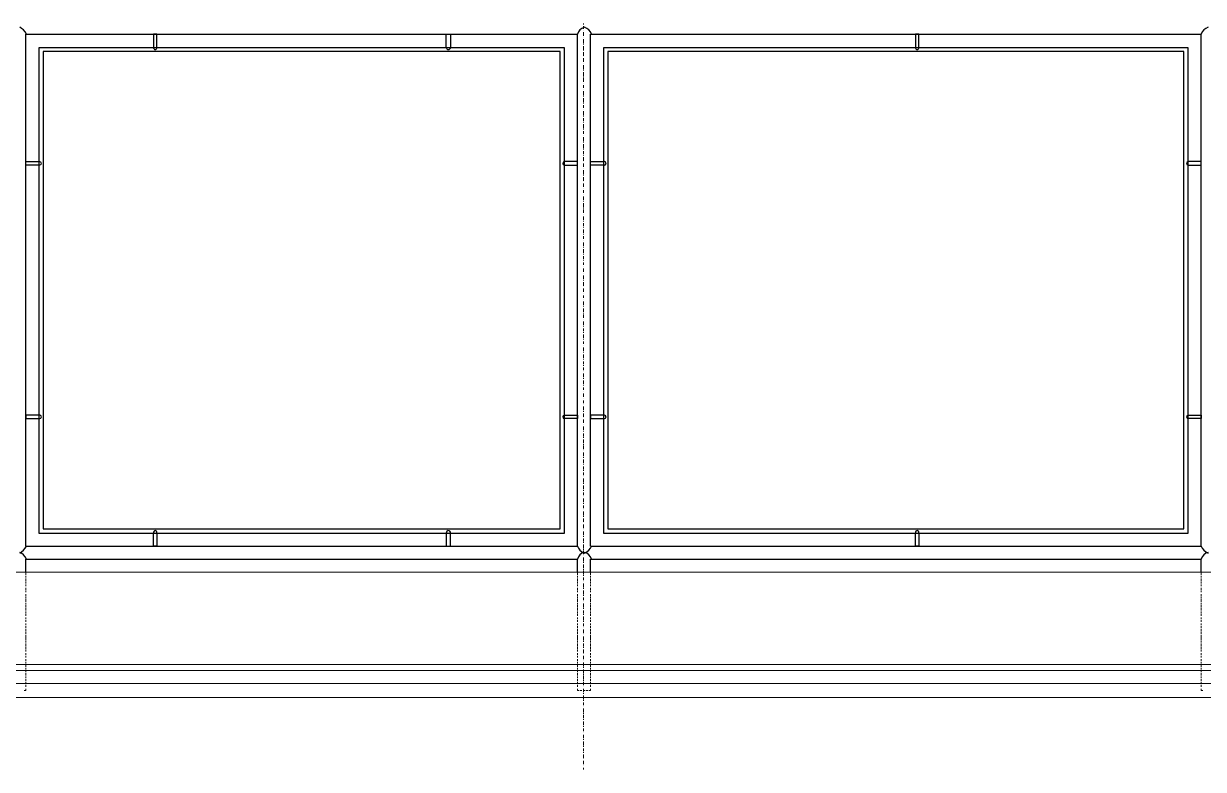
# Model space of a CAD drawing. Header units: millimetres. Extents: x 2928 to 3112, y 1220 to 1280.
# Drawn here: x 3091.517 to 3096.01, y 1234.054 to 1236.896 of the extents above; entities that cross this region are included whole.
import ezdxf

# ---------------------------------------------------------------- set-up
doc = ezdxf.new("R2010")
doc.units = ezdxf.units.MM

msp = doc.modelspace()

# ---------------------------------------------------------------- linework, layer by layer
at = {"color": 252, "linetype": 'Continuous', "lineweight": 5, "true_color": 0x989898}
for points in [[(3093.64947, 1236.89264), (3093.64947, 1236.89594), (3093.64947, 1236.89594)], [(3093.64947, 1236.8761), (3093.64947, 1236.88602), (3093.64947, 1236.88602)], [(3093.64947, 1236.84963), (3093.64947, 1236.86286), (3093.64947, 1236.86286)], [(3093.64947, 1236.82317), (3093.64947, 1236.8364), (3093.64947, 1236.8364)], [(3093.64947, 1236.81655), (3093.64947, 1236.81986), (3093.64947, 1236.81986)], [(3093.64947, 1236.7967), (3093.64947, 1236.80994), (3093.64947, 1236.80994)], [(3093.64947, 1236.7934), (3093.64947, 1236.7967), (3093.64947, 1236.7967)], [(3093.64947, 1236.77355), (3093.64947, 1236.78678), (3093.64947, 1236.78678)], [(3093.64947, 1236.75039), (3093.64947, 1236.76362), (3093.64947, 1236.76362)], [(3093.64947, 1236.72393), (3093.64947, 1236.73716), (3093.64947, 1236.73716)], [(3093.64947, 1236.71731), (3093.64947, 1236.72062), (3093.64947, 1236.72062)], [(3093.64947, 1236.69746), (3093.64947, 1236.7107), (3093.64947, 1236.7107)], [(3093.64947, 1236.69085), (3093.64947, 1236.69416), (3093.64947, 1236.69416)], [(3093.64947, 1236.67431), (3093.64947, 1236.68754), (3093.64947, 1236.68754)], [(3093.64947, 1236.65115), (3093.64947, 1236.66108), (3093.64947, 1236.66108)], [(3093.64947, 1236.62469), (3093.64947, 1236.63792), (3093.64947, 1236.63792)], [(3093.64947, 1236.61807), (3093.64947, 1236.62138), (3093.64947, 1236.62138)], [(3093.64947, 1236.59823), (3093.64947, 1236.61146), (3093.64947, 1236.61146)], [(3093.64947, 1236.59161), (3093.64947, 1236.59492), (3093.64947, 1236.59492)], [(3093.64947, 1236.57507), (3093.64947, 1236.58499), (3093.64947, 1236.58499)], [(3093.64947, 1236.54861), (3093.64947, 1236.56184), (3093.64947, 1236.56184)], [(3093.64947, 1236.54199), (3093.64947, 1236.5453), (3093.64947, 1236.5453)], [(3093.64947, 1236.52545), (3093.64947, 1236.53537), (3093.64947, 1236.53537)], [(3093.64947, 1236.51883), (3093.64947, 1236.52214), (3093.64947, 1236.52214)], [(3093.64947, 1236.49899), (3093.64947, 1236.51222), (3093.64947, 1236.51222)], [(3093.64947, 1236.49237), (3093.64947, 1236.49568), (3093.64947, 1236.49568)], [(3093.64947, 1236.47583), (3093.64947, 1236.48575), (3093.64947, 1236.48575)], [(3093.64947, 1236.44937), (3093.64947, 1236.4626), (3093.64947, 1236.4626)], [(3093.64947, 1236.44275), (3093.64947, 1236.44606), (3093.64947, 1236.44606)], [(3093.64947, 1236.4229), (3093.64947, 1236.43613), (3093.64947, 1236.43613)], [(3093.64947, 1236.41629), (3093.64947, 1236.41959), (3093.64947, 1236.41959)], [(3093.64947, 1236.39975), (3093.64947, 1236.40967), (3093.64947, 1236.40967)], [(3093.64947, 1236.39313), (3093.64947, 1236.39644), (3093.64947, 1236.39644)], [(3093.64947, 1236.37328), (3093.64947, 1236.38651), (3093.64947, 1236.38651)], [(3093.64947, 1236.35013), (3093.64947, 1236.36336), (3093.64947, 1236.36336)], [(3093.64947, 1236.32366), (3093.64947, 1236.3369), (3093.64947, 1236.3369)], [(3093.64947, 1236.31705), (3093.64947, 1236.32036), (3093.64947, 1236.32036)], [(3093.64947, 1236.2972), (3093.64947, 1236.31043), (3093.64947, 1236.31043)], [(3093.64947, 1236.27404), (3093.64947, 1236.28728), (3093.64947, 1236.28728)], [(3093.64947, 1236.25089), (3093.64947, 1236.26081), (3093.64947, 1236.26081)], [(3093.64947, 1236.22442), (3093.64947, 1236.23766), (3093.64947, 1236.23766)], [(3093.64947, 1236.21781), (3093.64947, 1236.22112), (3093.64947, 1236.22112)], [(3093.64947, 1236.19796), (3093.64947, 1236.21119), (3093.64947, 1236.21119)], [(3093.64947, 1236.19134), (3093.64947, 1236.19465), (3093.64947, 1236.19465)], [(3093.64947, 1236.1748), (3093.64947, 1236.18804), (3093.64947, 1236.18804)], [(3093.64947, 1236.14834), (3093.64947, 1236.16157), (3093.64947, 1236.16157)], [(3093.64947, 1236.14172), (3093.64947, 1236.14503), (3093.64947, 1236.14503)], [(3093.64947, 1236.12518), (3093.64947, 1236.13511), (3093.64947, 1236.13511)], [(3093.64947, 1236.11857), (3093.64947, 1236.12188), (3093.64947, 1236.12188)], [(3093.64947, 1236.09872), (3093.64947, 1236.11195), (3093.64947, 1236.11195)], [(3093.64947, 1236.0921), (3093.64947, 1236.09541), (3093.64947, 1236.09541)], [(3093.64947, 1236.07556), (3093.64947, 1236.08549), (3093.64947, 1236.08549)], [(3093.64947, 1236.0491), (3093.64947, 1236.06233), (3093.64947, 1236.06233)], [(3093.64947, 1236.04249), (3093.64947, 1236.04579), (3093.64947, 1236.04579)], [(3093.64947, 1236.02264), (3093.64947, 1236.03587), (3093.64947, 1236.03587)], [(3093.64947, 1236.01602), (3093.64947, 1236.01933), (3093.64947, 1236.01933)], [(3093.64947, 1235.99948), (3093.64947, 1236.00941), (3093.64947, 1236.00941)], [(3093.64947, 1235.99287), (3093.64947, 1235.99617), (3093.64947, 1235.99617)], [(3093.64947, 1235.97633), (3093.64947, 1235.98625), (3093.64947, 1235.98625)], [(3093.64947, 1235.94986), (3093.64947, 1235.96309), (3093.64947, 1235.96309)], [(3093.64947, 1235.9234), (3093.64947, 1235.93663), (3093.64947, 1235.93663)], [(3093.64947, 1235.91678), (3093.64947, 1235.92009), (3093.64947, 1235.92009)], [(3093.64947, 1235.89693), (3093.64947, 1235.91017), (3093.64947, 1235.91017)], [(3093.64947, 1235.87378), (3093.64947, 1235.88701), (3093.64947, 1235.88701)], [(3093.64947, 1235.85062), (3093.64947, 1235.86055), (3093.64947, 1235.86055)], [(3093.64947, 1235.82416), (3093.64947, 1235.83739), (3093.64947, 1235.83739)], [(3093.64947, 1235.81754), (3093.64947, 1235.82085), (3093.64947, 1235.82085)], [(3093.64947, 1235.79769), (3093.64947, 1235.81093), (3093.64947, 1235.81093)], [(3093.64947, 1235.79108), (3093.64947, 1235.79439), (3093.64947, 1235.79439)], [(3093.64947, 1235.77454), (3093.64947, 1235.78777), (3093.64947, 1235.78777)], [(3093.64947, 1235.74808), (3093.64947, 1235.76131), (3093.64947, 1235.76131)], [(3093.64947, 1235.74146), (3093.64947, 1235.74477), (3093.64947, 1235.74477)], [(3093.64947, 1235.72492), (3093.64947, 1235.73484), (3093.64947, 1235.73484)], [(3093.64947, 1235.7183), (3093.64947, 1235.72161), (3093.64947, 1235.72161)], [(3093.64947, 1235.69846), (3093.64947, 1235.71169), (3093.64947, 1235.71169)], [(3093.64947, 1235.69184), (3093.64947, 1235.69515), (3093.64947, 1235.69515)], [(3093.64947, 1235.6753), (3093.64947, 1235.68522), (3093.64947, 1235.68522)], [(3093.64947, 1235.64884), (3093.64947, 1235.66207), (3093.64947, 1235.66207)], [(3093.64947, 1235.64222), (3093.64947, 1235.64553), (3093.64947, 1235.64553)], [(3093.64947, 1235.62237), (3093.64947, 1235.6356), (3093.64947, 1235.6356)], [(3093.64947, 1235.61576), (3093.64947, 1235.61906), (3093.64947, 1235.61906)], [(3093.64947, 1235.59922), (3093.64947, 1235.60914), (3093.64947, 1235.60914)], [(3093.64947, 1235.5926), (3093.64947, 1235.59591), (3093.64947, 1235.59591)], [(3093.64947, 1235.57606), (3093.64947, 1235.58598), (3093.64947, 1235.58598)], [(3093.64947, 1235.5496), (3093.64947, 1235.56283), (3093.64947, 1235.56283)], [(3093.64947, 1235.54298), (3093.64947, 1235.54629), (3093.64947, 1235.54629)], [(3093.64947, 1235.52313), (3093.64947, 1235.53636), (3093.64947, 1235.53636)], [(3093.64947, 1235.51652), (3093.64947, 1235.51982), (3093.64947, 1235.51982)], [(3093.64947, 1235.49998), (3093.64947, 1235.5099), (3093.64947, 1235.5099)], [(3093.64947, 1235.47351), (3093.64947, 1235.48675), (3093.64947, 1235.48675)], [(3093.64947, 1235.45036), (3093.64947, 1235.46028), (3093.64947, 1235.46028)], [(3093.64947, 1235.42389), (3093.64947, 1235.43713), (3093.64947, 1235.43713)], [(3093.64947, 1235.41728), (3093.64947, 1235.42059), (3093.64947, 1235.42059)], [(3093.64947, 1235.39743), (3093.64947, 1235.41066), (3093.64947, 1235.41066)], [(3093.64947, 1235.37427), (3093.64947, 1235.38751), (3093.64947, 1235.38751)], [(3093.64947, 1235.34781), (3093.64947, 1235.36104), (3093.64947, 1235.36104)], [(3093.64947, 1235.34119), (3093.64947, 1235.3445), (3093.64947, 1235.3445)], [(3093.64947, 1235.32465), (3093.64947, 1235.33458), (3093.64947, 1235.33458)], [(3093.64947, 1235.31804), (3093.64947, 1235.32135), (3093.64947, 1235.32135)], [(3093.64947, 1235.29819), (3093.64947, 1235.31142), (3093.64947, 1235.31142)], [(3093.64947, 1235.29157), (3093.64947, 1235.29488), (3093.64947, 1235.29488)], [(3093.64947, 1235.27503), (3093.64947, 1235.28827), (3093.64947, 1235.28827)], [(3093.64947, 1235.24857), (3093.64947, 1235.2618), (3093.64947, 1235.2618)], [(3093.64947, 1235.24195), (3093.64947, 1235.24526), (3093.64947, 1235.24526)], [(3093.64947, 1235.22211), (3093.64947, 1235.23534), (3093.64947, 1235.23534)], [(3093.64947, 1235.21549), (3093.64947, 1235.2188), (3093.64947, 1235.2188)], [(3093.64947, 1235.19895), (3093.64947, 1235.20888), (3093.64947, 1235.20888)], [(3093.64947, 1235.19234), (3093.64947, 1235.19564), (3093.64947, 1235.19564)], [(3093.64947, 1235.1758), (3093.64947, 1235.18572), (3093.64947, 1235.18572)], [(3093.64947, 1235.14933), (3093.64947, 1235.16256), (3093.64947, 1235.16256)], [(3093.64947, 1235.14272), (3093.64947, 1235.14602), (3093.64947, 1235.14602)], [(3093.64947, 1235.12287), (3093.64947, 1235.1361), (3093.64947, 1235.1361)], [(3093.64947, 1235.11625), (3093.64947, 1235.11956), (3093.64947, 1235.11956)], [(3093.64947, 1235.09971), (3093.64947, 1235.10964), (3093.64947, 1235.10964)], [(3093.64947, 1235.07325), (3093.64947, 1235.08648), (3093.64947, 1235.08648)], [(3093.64947, 1235.06663), (3093.64947, 1235.06994), (3093.64947, 1235.06994)], [(3093.64947, 1235.05009), (3093.64947, 1235.06002), (3093.64947, 1235.06002)], [(3093.64947, 1235.02363), (3093.64947, 1235.03686), (3093.64947, 1235.03686)], [(3093.64947, 1235.01701), (3093.64947, 1235.02032), (3093.64947, 1235.02032)], [(3093.64947, 1234.99716), (3093.64947, 1235.0104), (3093.64947, 1235.0104)], [(3093.64947, 1234.97401), (3093.64947, 1234.98724), (3093.64947, 1234.98724)], [(3093.64947, 1234.94754), (3093.64947, 1234.96078), (3093.64947, 1234.96078)], [(3093.64947, 1234.94093), (3093.64947, 1234.94424), (3093.64947, 1234.94424)], [(3093.64947, 1234.92439), (3093.64947, 1234.93431), (3093.64947, 1234.93431)], [(3093.64947, 1234.91777), (3093.64947, 1234.92108), (3093.64947, 1234.92108)], [(3093.64947, 1234.89793), (3093.64947, 1234.91116), (3093.64947, 1234.91116)], [(3093.64947, 1234.89131), (3093.64947, 1234.89462), (3093.64947, 1234.89462)], [(3093.64947, 1234.87477), (3093.64947, 1234.888), (3093.64947, 1234.888)], [(3093.64947, 1234.84831), (3093.64947, 1234.86154), (3093.64947, 1234.86154)], [(3093.64947, 1234.84169), (3093.64947, 1234.845), (3093.64947, 1234.845)], [(3093.64947, 1234.82184), (3093.64947, 1234.83507), (3093.64947, 1234.83507)], [(3091.52574, 1234.8053), (3091.52574, 1234.79538), (3091.52574, 1234.79538)], [(3091.52574, 1234.79207), (3091.52574, 1234.78545), (3091.52574, 1234.78545)], [(3091.52574, 1234.78215), (3091.52574, 1234.77222), (3091.52574, 1234.77222)], [(3093.62631, 1234.79538), (3093.62631, 1234.8053), (3093.62631, 1234.8053)], [(3093.62631, 1234.78545), (3093.62631, 1234.79207), (3093.62631, 1234.79207)], [(3093.62631, 1234.77222), (3093.62631, 1234.78215), (3093.62631, 1234.78215)], [(3093.64947, 1234.81523), (3093.64947, 1234.81853), (3093.64947, 1234.81853)], [(3093.64947, 1234.79869), (3093.64947, 1234.81192), (3093.64947, 1234.81192)], [(3093.64947, 1234.79207), (3093.64947, 1234.79538), (3093.64947, 1234.79538)], [(3093.64947, 1234.77553), (3093.64947, 1234.78545), (3093.64947, 1234.78545)], [(3093.67593, 1234.8053), (3093.67593, 1234.79538), (3093.67593, 1234.79538)], [(3093.67593, 1234.79207), (3093.67593, 1234.78545), (3093.67593, 1234.78545)], [(3093.67593, 1234.78215), (3093.67593, 1234.77222), (3093.67593, 1234.77222)], [(3096.00144, 1234.79538), (3096.00144, 1234.8053), (3096.00144, 1234.8053)], [(3096.00144, 1234.78545), (3096.00144, 1234.79207), (3096.00144, 1234.79207)], [(3096.00144, 1234.77222), (3096.00144, 1234.78215), (3096.00144, 1234.78215)], [(3091.52574, 1234.76891), (3091.52574, 1234.7623), (3091.52574, 1234.7623)], [(3091.52574, 1234.75899), (3091.52574, 1234.75237), (3091.52574, 1234.75237)], [(3091.52574, 1234.74576), (3091.52574, 1234.73914), (3091.52574, 1234.73914)], [(3091.52574, 1234.73583), (3091.52574, 1234.72922), (3091.52574, 1234.72922)], [(3093.62631, 1234.7623), (3093.62631, 1234.76891), (3093.62631, 1234.76891)], [(3093.62631, 1234.75237), (3093.62631, 1234.75899), (3093.62631, 1234.75899)], [(3093.62631, 1234.73914), (3093.62631, 1234.74576), (3093.62631, 1234.74576)], [(3093.62631, 1234.72922), (3093.62631, 1234.73583), (3093.62631, 1234.73583)], [(3093.64947, 1234.74907), (3093.64947, 1234.7623), (3093.64947, 1234.7623)], [(3093.64947, 1234.74245), (3093.64947, 1234.74576), (3093.64947, 1234.74576)], [(3093.64947, 1234.7226), (3093.64947, 1234.73583), (3093.64947, 1234.73583)], [(3093.67593, 1234.76891), (3093.67593, 1234.7623), (3093.67593, 1234.7623)], [(3093.67593, 1234.75899), (3093.67593, 1234.75237), (3093.67593, 1234.75237)], [(3093.67593, 1234.74576), (3093.67593, 1234.73914), (3093.67593, 1234.73914)], [(3093.67593, 1234.73583), (3093.67593, 1234.72922), (3093.67593, 1234.72922)], [(3096.00144, 1234.7623), (3096.00144, 1234.76891), (3096.00144, 1234.76891)], [(3096.00144, 1234.75237), (3096.00144, 1234.75899), (3096.00144, 1234.75899)], [(3096.00144, 1234.73914), (3096.00144, 1234.74576), (3096.00144, 1234.74576)], [(3096.00144, 1234.72922), (3096.00144, 1234.73583), (3096.00144, 1234.73583)], [(3091.52574, 1234.7226), (3091.52574, 1234.71599), (3091.52574, 1234.71599)], [(3091.52574, 1234.71268), (3091.52574, 1234.70606), (3091.52574, 1234.70606)], [(3091.52574, 1234.70275), (3091.52574, 1234.69283), (3091.52574, 1234.69283)], [(3093.62631, 1234.71599), (3093.62631, 1234.7226), (3093.62631, 1234.7226)], [(3093.62631, 1234.70606), (3093.62631, 1234.71268), (3093.62631, 1234.71268)], [(3093.62631, 1234.69283), (3093.62631, 1234.70275), (3093.62631, 1234.70275)], [(3093.64947, 1234.71599), (3093.64947, 1234.71929), (3093.64947, 1234.71929)], [(3093.64947, 1234.69945), (3093.64947, 1234.70937), (3093.64947, 1234.70937)], [(3093.67593, 1234.7226), (3093.67593, 1234.71599), (3093.67593, 1234.71599)], [(3093.67593, 1234.71268), (3093.67593, 1234.70606), (3093.67593, 1234.70606)], [(3093.67593, 1234.70275), (3093.67593, 1234.69283), (3093.67593, 1234.69283)], [(3096.00144, 1234.71599), (3096.00144, 1234.7226), (3096.00144, 1234.7226)], [(3096.00144, 1234.70606), (3096.00144, 1234.71268), (3096.00144, 1234.71268)], [(3096.00144, 1234.69283), (3096.00144, 1234.70275), (3096.00144, 1234.70275)], [(3091.52574, 1234.68952), (3091.52574, 1234.68291), (3091.52574, 1234.68291)], [(3091.52574, 1234.6796), (3091.52574, 1234.67298), (3091.52574, 1234.67298)], [(3091.52574, 1234.66967), (3091.52574, 1234.65975), (3091.52574, 1234.65975)], [(3091.52574, 1234.65644), (3091.52574, 1234.64983), (3091.52574, 1234.64983)], [(3091.52574, 1234.64652), (3091.52574, 1234.6399), (3091.52574, 1234.6399)], [(3093.62631, 1234.68291), (3093.62631, 1234.68952), (3093.62631, 1234.68952)], [(3093.62631, 1234.67298), (3093.62631, 1234.6796), (3093.62631, 1234.6796)], [(3093.62631, 1234.65975), (3093.62631, 1234.66967), (3093.62631, 1234.66967)], [(3093.62631, 1234.64983), (3093.62631, 1234.65644), (3093.62631, 1234.65644)], [(3093.62631, 1234.6399), (3093.62631, 1234.64652), (3093.62631, 1234.64652)], [(3093.64947, 1234.67298), (3093.64947, 1234.68621), (3093.64947, 1234.68621)], [(3093.64947, 1234.66637), (3093.64947, 1234.66967), (3093.64947, 1234.66967)], [(3093.64947, 1234.64983), (3093.64947, 1234.65975), (3093.64947, 1234.65975)], [(3093.64947, 1234.64321), (3093.64947, 1234.64652), (3093.64947, 1234.64652)], [(3093.67593, 1234.68952), (3093.67593, 1234.68291), (3093.67593, 1234.68291)], [(3093.67593, 1234.6796), (3093.67593, 1234.67298), (3093.67593, 1234.67298)], [(3093.67593, 1234.66967), (3093.67593, 1234.65975), (3093.67593, 1234.65975)], [(3093.67593, 1234.65644), (3093.67593, 1234.64983), (3093.67593, 1234.64983)], [(3093.67593, 1234.64652), (3093.67593, 1234.6399), (3093.67593, 1234.6399)], [(3096.00144, 1234.68291), (3096.00144, 1234.68952), (3096.00144, 1234.68952)], [(3096.00144, 1234.67298), (3096.00144, 1234.6796), (3096.00144, 1234.6796)], [(3096.00144, 1234.65975), (3096.00144, 1234.66967), (3096.00144, 1234.66967)], [(3096.00144, 1234.64983), (3096.00144, 1234.65644), (3096.00144, 1234.65644)], [(3096.00144, 1234.6399), (3096.00144, 1234.64652), (3096.00144, 1234.64652)], [(3091.52574, 1234.63329), (3091.52574, 1234.62667), (3091.52574, 1234.62667)], [(3091.52574, 1234.62336), (3091.52574, 1234.61675), (3091.52574, 1234.61675)], [(3091.52574, 1234.61013), (3091.52574, 1234.60352), (3091.52574, 1234.60352)], [(3093.62631, 1234.62667), (3093.62631, 1234.63329), (3093.62631, 1234.63329)], [(3093.62631, 1234.61675), (3093.62631, 1234.62336), (3093.62631, 1234.62336)], [(3093.62631, 1234.60352), (3093.62631, 1234.61013), (3093.62631, 1234.61013)], [(3093.64947, 1234.62336), (3093.64947, 1234.6366), (3093.64947, 1234.6366)], [(3093.64947, 1234.61675), (3093.64947, 1234.62006), (3093.64947, 1234.62006)], [(3093.64947, 1234.60021), (3093.64947, 1234.61013), (3093.64947, 1234.61013)], [(3093.67593, 1234.63329), (3093.67593, 1234.62667), (3093.67593, 1234.62667)], [(3093.67593, 1234.62336), (3093.67593, 1234.61675), (3093.67593, 1234.61675)], [(3093.67593, 1234.61013), (3093.67593, 1234.60352), (3093.67593, 1234.60352)], [(3096.00144, 1234.62667), (3096.00144, 1234.63329), (3096.00144, 1234.63329)], [(3096.00144, 1234.61675), (3096.00144, 1234.62336), (3096.00144, 1234.62336)], [(3096.00144, 1234.60352), (3096.00144, 1234.61013), (3096.00144, 1234.61013)], [(3091.52574, 1234.60021), (3091.52574, 1234.59359), (3091.52574, 1234.59359)], [(3091.52574, 1234.59028), (3091.52574, 1234.58036), (3091.52574, 1234.58036)], [(3091.52574, 1234.57705), (3091.52574, 1234.57044), (3091.52574, 1234.57044)], [(3091.52574, 1234.56713), (3091.52574, 1234.5572), (3091.52574, 1234.5572)], [(3091.52574, 1234.5572), (3091.52574, 1234.54728), (3091.52574, 1234.54728)], [(3093.62631, 1234.59359), (3093.62631, 1234.60021), (3093.62631, 1234.60021)], [(3093.62631, 1234.58036), (3093.62631, 1234.59028), (3093.62631, 1234.59028)], [(3093.62631, 1234.57044), (3093.62631, 1234.57705), (3093.62631, 1234.57705)], [(3093.62631, 1234.5572), (3093.62631, 1234.56713), (3093.62631, 1234.56713)], [(3093.62631, 1234.54728), (3093.62631, 1234.5572), (3093.62631, 1234.5572)], [(3093.64947, 1234.57374), (3093.64947, 1234.58698), (3093.64947, 1234.58698)], [(3093.64947, 1234.54728), (3093.64947, 1234.56051), (3093.64947, 1234.56051)], [(3093.67593, 1234.60021), (3093.67593, 1234.59359), (3093.67593, 1234.59359)], [(3093.67593, 1234.59028), (3093.67593, 1234.58036), (3093.67593, 1234.58036)], [(3093.67593, 1234.57705), (3093.67593, 1234.57044), (3093.67593, 1234.57044)], [(3093.67593, 1234.56713), (3093.67593, 1234.5572), (3093.67593, 1234.5572)], [(3093.67593, 1234.5572), (3093.67593, 1234.54728), (3093.67593, 1234.54728)], [(3096.00144, 1234.59359), (3096.00144, 1234.60021), (3096.00144, 1234.60021)], [(3096.00144, 1234.58036), (3096.00144, 1234.59028), (3096.00144, 1234.59028)], [(3096.00144, 1234.57044), (3096.00144, 1234.57705), (3096.00144, 1234.57705)], [(3096.00144, 1234.5572), (3096.00144, 1234.56713), (3096.00144, 1234.56713)], [(3096.00144, 1234.54728), (3096.00144, 1234.5572), (3096.00144, 1234.5572)], [(3091.52574, 1234.54397), (3091.52574, 1234.53736), (3091.52574, 1234.53736)], [(3091.52574, 1234.53405), (3091.52574, 1234.52412), (3091.52574, 1234.52412)], [(3091.52574, 1234.52082), (3091.52574, 1234.5142), (3091.52574, 1234.5142)], [(3091.52574, 1234.51089), (3091.52574, 1234.50428), (3091.52574, 1234.50428)], [(3093.62631, 1234.53736), (3093.62631, 1234.54397), (3093.62631, 1234.54397)], [(3093.62631, 1234.52412), (3093.62631, 1234.53405), (3093.62631, 1234.53405)], [(3093.62631, 1234.5142), (3093.62631, 1234.52082), (3093.62631, 1234.52082)], [(3093.62631, 1234.50428), (3093.62631, 1234.51089), (3093.62631, 1234.51089)], [(3093.64947, 1234.54066), (3093.64947, 1234.54397), (3093.64947, 1234.54397)], [(3093.64947, 1234.52412), (3093.64947, 1234.53405), (3093.64947, 1234.53405)], [(3093.64947, 1234.51751), (3093.64947, 1234.52082), (3093.64947, 1234.52082)], [(3093.64947, 1234.49766), (3093.64947, 1234.51089), (3093.64947, 1234.51089)], [(3093.67593, 1234.54397), (3093.67593, 1234.53736), (3093.67593, 1234.53736)], [(3093.67593, 1234.53405), (3093.67593, 1234.52412), (3093.67593, 1234.52412)], [(3093.67593, 1234.52082), (3093.67593, 1234.5142), (3093.67593, 1234.5142)], [(3093.67593, 1234.51089), (3093.67593, 1234.50428), (3093.67593, 1234.50428)], [(3096.00144, 1234.53736), (3096.00144, 1234.54397), (3096.00144, 1234.54397)], [(3096.00144, 1234.52412), (3096.00144, 1234.53405), (3096.00144, 1234.53405)], [(3096.00144, 1234.5142), (3096.00144, 1234.52082), (3096.00144, 1234.52082)], [(3096.00144, 1234.50428), (3096.00144, 1234.51089), (3096.00144, 1234.51089)], [(3091.52574, 1234.49766), (3091.52574, 1234.49104), (3091.52574, 1234.49104)], [(3091.52574, 1234.48774), (3091.52574, 1234.48112), (3091.52574, 1234.48112)], [(3091.52574, 1234.4745), (3091.52574, 1234.46789), (3091.52574, 1234.46789)], [(3093.62631, 1234.49104), (3093.62631, 1234.49766), (3093.62631, 1234.49766)], [(3093.62631, 1234.48112), (3093.62631, 1234.48774), (3093.62631, 1234.48774)], [(3093.62631, 1234.46789), (3093.62631, 1234.4745), (3093.62631, 1234.4745)], [(3093.64947, 1234.4745), (3093.64947, 1234.48774), (3093.64947, 1234.48774)], [(3093.67593, 1234.49766), (3093.67593, 1234.49104), (3093.67593, 1234.49104)], [(3093.67593, 1234.48774), (3093.67593, 1234.48112), (3093.67593, 1234.48112)], [(3093.67593, 1234.4745), (3093.67593, 1234.46789), (3093.67593, 1234.46789)], [(3096.00144, 1234.49104), (3096.00144, 1234.49766), (3096.00144, 1234.49766)], [(3096.00144, 1234.48112), (3096.00144, 1234.48774), (3096.00144, 1234.48774)], [(3096.00144, 1234.46789), (3096.00144, 1234.4745), (3096.00144, 1234.4745)], [(3057.2948, 1234.45466), (3097.80098, 1234.45466), (3097.80098, 1234.45466)], [(3091.52574, 1234.46458), (3091.52574, 1234.45796), (3091.52574, 1234.45796)], [(3091.52574, 1234.45466), (3091.52574, 1234.44473), (3091.52574, 1234.44473)], [(3091.52574, 1234.44142), (3091.52574, 1234.43481), (3091.52574, 1234.43481)], [(3091.52574, 1234.4315), (3091.52574, 1234.42488), (3091.52574, 1234.42488)], [(3091.52574, 1234.42158), (3091.52574, 1234.41165), (3091.52574, 1234.41165)], [(3093.62631, 1234.45796), (3093.62631, 1234.46458), (3093.62631, 1234.46458)], [(3093.62631, 1234.44473), (3093.62631, 1234.45466), (3093.62631, 1234.45466)], [(3093.62631, 1234.43481), (3093.62631, 1234.44142), (3093.62631, 1234.44142)], [(3093.62631, 1234.42488), (3093.62631, 1234.4315), (3093.62631, 1234.4315)], [(3093.62631, 1234.41165), (3093.62631, 1234.42158), (3093.62631, 1234.42158)], [(3093.64947, 1234.44804), (3093.64947, 1234.46127), (3093.64947, 1234.46127)], [(3093.64947, 1234.44142), (3093.64947, 1234.44473), (3093.64947, 1234.44473)], [(3093.64947, 1234.42158), (3093.64947, 1234.43481), (3093.64947, 1234.43481)], [(3093.67593, 1234.46458), (3093.67593, 1234.45796), (3093.67593, 1234.45796)], [(3093.67593, 1234.45466), (3093.67593, 1234.44473), (3093.67593, 1234.44473)], [(3093.67593, 1234.44142), (3093.67593, 1234.43481), (3093.67593, 1234.43481)], [(3093.67593, 1234.4315), (3093.67593, 1234.42488), (3093.67593, 1234.42488)], [(3093.67593, 1234.42158), (3093.67593, 1234.41165), (3093.67593, 1234.41165)], [(3096.00144, 1234.45796), (3096.00144, 1234.46458), (3096.00144, 1234.46458)], [(3096.00144, 1234.44473), (3096.00144, 1234.45466), (3096.00144, 1234.45466)], [(3096.00144, 1234.43481), (3096.00144, 1234.44142), (3096.00144, 1234.44142)], [(3096.00144, 1234.42488), (3096.00144, 1234.4315), (3096.00144, 1234.4315)], [(3096.00144, 1234.41165), (3096.00144, 1234.42158), (3096.00144, 1234.42158)], [(3057.2948, 1234.38188), (3097.80098, 1234.38188), (3097.80098, 1234.38188)], [(3091.52574, 1234.40834), (3091.52574, 1234.40173), (3091.52574, 1234.40173)], [(3091.52574, 1234.39842), (3091.52574, 1234.3918), (3091.52574, 1234.3918)], [(3091.52574, 1234.3885), (3091.52574, 1234.37857), (3091.52574, 1234.37857)], [(3093.62631, 1234.40173), (3093.62631, 1234.40834), (3093.62631, 1234.40834)], [(3093.62631, 1234.3918), (3093.62631, 1234.39842), (3093.62631, 1234.39842)], [(3093.62631, 1234.37857), (3093.62631, 1234.3885), (3093.62631, 1234.3885)], [(3093.64947, 1234.41496), (3093.64947, 1234.41827), (3093.64947, 1234.41827)], [(3093.64947, 1234.39842), (3093.64947, 1234.41165), (3093.64947, 1234.41165)], [(3093.64947, 1234.3918), (3093.64947, 1234.39511), (3093.64947, 1234.39511)], [(3093.64947, 1234.37526), (3093.64947, 1234.3885), (3093.64947, 1234.3885)], [(3093.67593, 1234.40834), (3093.67593, 1234.40173), (3093.67593, 1234.40173)], [(3093.67593, 1234.39842), (3093.67593, 1234.3918), (3093.67593, 1234.3918)], [(3093.67593, 1234.3885), (3093.67593, 1234.37857), (3093.67593, 1234.37857)], [(3096.00144, 1234.40173), (3096.00144, 1234.40834), (3096.00144, 1234.40834)], [(3096.00144, 1234.3918), (3096.00144, 1234.39842), (3096.00144, 1234.39842)], [(3096.00144, 1234.37857), (3096.00144, 1234.3885), (3096.00144, 1234.3885)], [(3091.52574, 1234.36203), (3091.52574, 1234.35542), (3091.51913, 1234.35542)], [(3091.52574, 1234.37526), (3091.52574, 1234.36865), (3091.52574, 1234.36865)], [(3093.62631, 1234.36865), (3093.62631, 1234.37526), (3093.62631, 1234.37526)], [(3093.63293, 1234.35542), (3093.62631, 1234.35542), (3093.62631, 1234.36203)], [(3093.64285, 1234.35542), (3093.63623, 1234.35542), (3093.63623, 1234.35542)], [(3093.64947, 1234.3488), (3093.64947, 1234.36203), (3093.64947, 1234.36203)], [(3093.65608, 1234.35542), (3093.64947, 1234.35542), (3093.64947, 1234.35542)], [(3093.64947, 1234.34219), (3093.64947, 1234.34549), (3093.64947, 1234.34549)], [(3093.64947, 1234.32234), (3093.64947, 1234.33557), (3093.64947, 1234.33557)], [(3093.66601, 1234.35542), (3093.65939, 1234.35542), (3093.65939, 1234.35542)], [(3093.67593, 1234.36203), (3093.67593, 1234.35542), (3093.66931, 1234.35542)], [(3093.67593, 1234.37526), (3093.67593, 1234.36865), (3093.67593, 1234.36865)], [(3096.00144, 1234.36865), (3096.00144, 1234.37526), (3096.00144, 1234.37526)], [(3096.00805, 1234.35542), (3096.00144, 1234.35542), (3096.00144, 1234.36203)], [(3056.81845, 1234.32895), (3098.20124, 1234.32895), (3098.20124, 1234.32895)], [(3093.64947, 1234.31572), (3093.64947, 1234.31903), (3093.64947, 1234.31903)], [(3093.64947, 1234.29918), (3093.64947, 1234.30911), (3093.64947, 1234.30911)], [(3093.64947, 1234.27272), (3093.64947, 1234.28595), (3093.64947, 1234.28595)], [(3093.64947, 1234.2661), (3093.64947, 1234.26941), (3093.64947, 1234.26941)], [(3093.64947, 1234.24956), (3093.64947, 1234.26279), (3093.64947, 1234.26279)], [(3093.64947, 1234.24295), (3093.64947, 1234.24625), (3093.64947, 1234.24625)], [(3093.64947, 1234.2231), (3093.64947, 1234.23633), (3093.64947, 1234.23633)], [(3093.64947, 1234.21648), (3093.64947, 1234.21979), (3093.64947, 1234.21979)], [(3093.64947, 1234.19994), (3093.64947, 1234.20987), (3093.64947, 1234.20987)], [(3093.64947, 1234.17348), (3093.64947, 1234.18671), (3093.64947, 1234.18671)], [(3093.64947, 1234.16686), (3093.64947, 1234.17017), (3093.64947, 1234.17017)], [(3093.64947, 1234.14701), (3093.64947, 1234.16025), (3093.64947, 1234.16025)], [(3093.64947, 1234.1404), (3093.64947, 1234.14371), (3093.64947, 1234.14371)], [(3093.64947, 1234.12386), (3093.64947, 1234.13378), (3093.64947, 1234.13378)], [(3093.64947, 1234.11724), (3093.64947, 1234.12055), (3093.64947, 1234.12055)], [(3093.64947, 1234.09739), (3093.64947, 1234.11063), (3093.64947, 1234.11063)], [(3093.64947, 1234.07424), (3093.64947, 1234.08747), (3093.64947, 1234.08747)], [(3093.64947, 1234.05439), (3093.64947, 1234.06101), (3093.64947, 1234.06101)]]:
    msp.add_lwpolyline(points, dxfattribs=at)
at = {"color": 7, "linetype": 'Continuous', "lineweight": -2, "true_color": 0x000007}
for points in [[(3091.52574, 1234.90454), (3091.52574, 1236.85625), (3093.62631, 1236.85625)], [(3092.01202, 1236.85625), (3092.01202, 1236.80332), (3092.01202, 1236.80332)], [(3092.02525, 1236.80332), (3092.02525, 1236.85625), (3092.01202, 1236.85625)], [(3093.1268, 1236.80332), (3093.1268, 1236.85625), (3093.14334, 1236.85625)], [(3093.14334, 1236.85625), (3093.14334, 1236.80332), (3093.14334, 1236.80332)], [(3093.62631, 1234.90454), (3093.62631, 1236.85625), (3093.62631, 1236.85625)], [(3093.67593, 1234.90454), (3093.67593, 1236.85625), (3096.00144, 1236.85625)], [(3094.91311, 1236.85625), (3094.91311, 1236.80332), (3094.91311, 1236.80332)], [(3094.92634, 1236.80332), (3094.92634, 1236.85625), (3094.91311, 1236.85625)], [(3096.00144, 1234.90454), (3096.00144, 1236.85625), (3096.00144, 1236.85625)], [(3091.52574, 1236.36997), (3091.57536, 1236.36997), (3091.57536, 1236.36997)], [(3091.57536, 1236.35674), (3091.52574, 1236.35674), (3091.52574, 1236.36997)], [(3093.62631, 1236.36997), (3093.57669, 1236.36997), (3093.57669, 1236.36997)], [(3093.57669, 1236.35674), (3093.62631, 1236.35674), (3093.62631, 1236.36997)], [(3093.67593, 1236.36997), (3093.72555, 1236.36997), (3093.72555, 1236.36997)], [(3093.72555, 1236.35674), (3093.67593, 1236.35674), (3093.67593, 1236.36997)], [(3096.00144, 1236.36997), (3095.95182, 1236.36997), (3095.95182, 1236.36997)], [(3095.95182, 1236.35674), (3096.00144, 1236.35674), (3096.00144, 1236.36997)], [(3091.57536, 1235.40405), (3091.52574, 1235.40405), (3091.52574, 1235.39081)], [(3091.52574, 1235.39081), (3091.57536, 1235.39081), (3091.57536, 1235.39081)], [(3093.57669, 1235.40405), (3093.62631, 1235.40405), (3093.62631, 1235.39081)], [(3093.62631, 1235.39081), (3093.57669, 1235.39081), (3093.57669, 1235.39081)], [(3093.72555, 1235.40405), (3093.67593, 1235.40405), (3093.67593, 1235.39081)], [(3093.67593, 1235.39081), (3093.72555, 1235.39081), (3093.72555, 1235.39081)], [(3095.95182, 1235.40405), (3096.00144, 1235.40405), (3096.00144, 1235.39081)], [(3096.00144, 1235.39081), (3095.95182, 1235.39081), (3095.95182, 1235.39081)], [(3092.01202, 1234.90454), (3092.01202, 1234.95416), (3092.01202, 1234.95416)], [(3092.02525, 1234.95416), (3092.02525, 1234.90454), (3092.01202, 1234.90454)], [(3093.1268, 1234.95416), (3093.1268, 1234.90454), (3093.14334, 1234.90454)], [(3093.14334, 1234.90454), (3093.14334, 1234.95416), (3093.14334, 1234.95416)], [(3094.91311, 1234.90454), (3094.91311, 1234.95416), (3094.91311, 1234.95416)], [(3094.92634, 1234.95416), (3094.92634, 1234.90454), (3094.91311, 1234.90454)], [(3091.52574, 1234.90454), (3093.62631, 1234.90454), (3093.62631, 1234.90454)], [(3093.67593, 1234.90454), (3096.00144, 1234.90454), (3096.00144, 1234.90454)], [(3091.52574, 1234.8053), (3091.52574, 1234.85492), (3091.52574, 1234.85492)], [(3091.52574, 1234.85492), (3093.62631, 1234.85492), (3093.62631, 1234.85492)], [(3093.62631, 1234.8053), (3093.62631, 1234.85492), (3093.62631, 1234.85492)], [(3093.62631, 1234.8053), (3093.62631, 1234.85492), (3093.62631, 1234.85492)], [(3093.67593, 1234.8053), (3093.67593, 1234.85492), (3093.67593, 1234.85492)], [(3093.67593, 1234.85492), (3096.00144, 1234.85492), (3096.00144, 1234.85492)], [(3096.00144, 1234.8053), (3096.00144, 1234.85492), (3096.00144, 1234.85492)]]:
    msp.add_lwpolyline(points, dxfattribs=at)
at = {"color": 252, "linetype": 'Continuous', "lineweight": 5, "true_color": 0x989898}
for points in [[(3093.64947, 1236.86948), (3093.64947, 1236.86948)], [(3093.64947, 1236.84302), (3093.64947, 1236.84302)], [(3093.64947, 1236.77024), (3093.64947, 1236.77024)], [(3093.64947, 1236.74378), (3093.64947, 1236.74378)], [(3093.64947, 1236.66769), (3093.64947, 1236.66769)], [(3093.64947, 1236.64454), (3093.64947, 1236.64454)], [(3093.64947, 1236.56845), (3093.64947, 1236.56845)], [(3093.64947, 1236.46921), (3093.64947, 1236.46921)], [(3093.64947, 1236.36997), (3093.64947, 1236.36997)], [(3093.64947, 1236.34351), (3093.64947, 1236.34351)], [(3093.64947, 1236.29389), (3093.64947, 1236.29389)], [(3093.64947, 1236.26743), (3093.64947, 1236.26743)], [(3093.64947, 1236.24427), (3093.64947, 1236.24427)], [(3093.64947, 1236.16819), (3093.64947, 1236.16819)], [(3093.64947, 1236.06895), (3093.64947, 1236.06895)], [(3093.64947, 1235.96971), (3093.64947, 1235.96971)], [(3093.64947, 1235.94325), (3093.64947, 1235.94325)], [(3093.64947, 1235.89363), (3093.64947, 1235.89363)], [(3093.64947, 1235.86716), (3093.64947, 1235.86716)], [(3093.64947, 1235.84401), (3093.64947, 1235.84401)], [(3093.64947, 1235.76792), (3093.64947, 1235.76792)], [(3093.64947, 1235.66868), (3093.64947, 1235.66868)], [(3093.64947, 1235.56944), (3093.64947, 1235.56944)], [(3093.64947, 1235.49336), (3093.64947, 1235.49336)], [(3093.64947, 1235.4669), (3093.64947, 1235.4669)], [(3093.64947, 1235.44374), (3093.64947, 1235.44374)], [(3093.64947, 1235.39412), (3093.64947, 1235.39412)], [(3093.64947, 1235.36766), (3093.64947, 1235.36766)], [(3093.64947, 1235.26842), (3093.64947, 1235.26842)], [(3093.64947, 1235.16918), (3093.64947, 1235.16918)], [(3093.64947, 1235.0931), (3093.64947, 1235.0931)], [(3093.64947, 1235.04348), (3093.64947, 1235.04348)], [(3093.64947, 1234.99386), (3093.64947, 1234.99386)], [(3093.64947, 1234.96739), (3093.64947, 1234.96739)], [(3093.64947, 1234.86815), (3093.64947, 1234.86815)], [(3093.64947, 1234.76891), (3093.64947, 1234.76891)], [(3093.64947, 1234.69283), (3093.64947, 1234.69283)], [(3093.64947, 1234.59359), (3093.64947, 1234.59359)], [(3093.64947, 1234.56713), (3093.64947, 1234.56713)], [(3093.64947, 1234.49435), (3093.64947, 1234.49435)], [(3093.64947, 1234.46789), (3093.64947, 1234.46789)], [(3093.64947, 1234.36865), (3093.64947, 1234.36865)], [(3093.64947, 1234.29257), (3093.64947, 1234.29257)], [(3093.64947, 1234.19333), (3093.64947, 1234.19333)], [(3093.64947, 1234.09409), (3093.64947, 1234.09409)], [(3093.64947, 1234.06762), (3093.64947, 1234.06762)]]:
    msp.add_lwpolyline(points, close=True, dxfattribs=at)
at = {"color": 7, "linetype": 'Continuous', "lineweight": -2, "true_color": 0x000007}
for points in [[(3093.57669, 1236.80332), (3091.57536, 1236.80332), (3091.57536, 1234.95416), (3093.57669, 1234.95416)], [(3095.95182, 1236.80332), (3093.72555, 1236.80332), (3093.72555, 1234.95416), (3095.95182, 1234.95416)], [(3091.5919, 1234.9707), (3093.56015, 1234.9707), (3093.56015, 1236.79009), (3091.5919, 1236.79009)], [(3093.74209, 1234.9707), (3095.93528, 1234.9707), (3095.93528, 1236.79009), (3093.74209, 1236.79009)]]:
    msp.add_lwpolyline(points, close=True, dxfattribs=at)
at = {"color": 7, "linetype": 'Continuous', "lineweight": 9, "true_color": 0x000007}
for points in [[(3076.77548, 1234.44804), (3076.77548, 1234.8053), (3098.27732, 1234.8053)], [(3097.80098, 1234.4315), (3057.2948, 1234.4315), (3057.2948, 1234.4315)]]:
    msp.add_lwpolyline(points, dxfattribs=at)
at = {"color": 7, "linetype": 'Continuous', "lineweight": -2, "true_color": 0x000007}
for points in [[(3091.52905, 1236.85625), (3091.52244, 1236.86948), (3091.51251, 1236.8761), (3091.50259, 1236.88271)], [(3093.65277, 1236.88271), (3093.63954, 1236.8761), (3093.62962, 1236.86948), (3093.62631, 1236.85625)], [(3093.67924, 1236.85625), (3093.67593, 1236.86948), (3093.66601, 1236.8761), (3093.65277, 1236.88271)], [(3096.0279, 1236.88271), (3096.01467, 1236.8761), (3096.00474, 1236.86948), (3096.00144, 1236.85625)], [(3091.50259, 1234.87808), (3091.51251, 1234.88469), (3091.52244, 1234.89462), (3091.52905, 1234.90454)], [(3091.52905, 1234.85492), (3091.52244, 1234.86815), (3091.51251, 1234.87808), (3091.50259, 1234.88139)], [(3093.62631, 1234.90454), (3093.62962, 1234.89462), (3093.63954, 1234.88469), (3093.65277, 1234.87808)], [(3093.62631, 1234.90454), (3093.62962, 1234.89462), (3093.63954, 1234.88469), (3093.65277, 1234.87808)], [(3093.65277, 1234.88139), (3093.63954, 1234.87808), (3093.62962, 1234.86815), (3093.62631, 1234.85492)], [(3093.65277, 1234.88139), (3093.63954, 1234.87808), (3093.62962, 1234.86815), (3093.62631, 1234.85492)], [(3093.65277, 1234.87808), (3093.66601, 1234.88469), (3093.67593, 1234.89462), (3093.67924, 1234.90454)], [(3093.65277, 1234.87808), (3093.66601, 1234.88469), (3093.67593, 1234.89462), (3093.67924, 1234.90454)], [(3093.67924, 1234.85492), (3093.67593, 1234.86815), (3093.66601, 1234.87808), (3093.65277, 1234.88139)], [(3093.67924, 1234.85492), (3093.67593, 1234.86815), (3093.66601, 1234.87808), (3093.65277, 1234.88139)], [(3096.00144, 1234.90454), (3096.00474, 1234.89462), (3096.01467, 1234.88469), (3096.0279, 1234.87808)], [(3096.0279, 1234.88139), (3096.01467, 1234.87808), (3096.00474, 1234.86815), (3096.00144, 1234.85492)]]:
    msp.add_open_spline(points, degree=3, dxfattribs=at)
for points in [[(3092.01202, 1236.80663), (3092.01202, 1236.80001), (3092.01532, 1236.7967), (3092.01863, 1236.7967), (3092.01863, 1236.7967), (3092.02194, 1236.7967), (3092.02525, 1236.80001), (3092.02525, 1236.80663)], [(3093.1268, 1236.80663), (3093.1268, 1236.80001), (3093.13011, 1236.7967), (3093.13342, 1236.7967), (3093.13342, 1236.7967), (3093.14004, 1236.7967), (3093.14334, 1236.80001), (3093.14334, 1236.80663)], [(3094.91311, 1236.80663), (3094.91311, 1236.80001), (3094.91642, 1236.7967), (3094.91973, 1236.7967), (3094.91973, 1236.7967), (3094.92304, 1236.7967), (3094.92634, 1236.80001), (3094.92634, 1236.80663)], [(3091.57536, 1236.35674), (3091.58198, 1236.35674), (3091.58529, 1236.36005), (3091.58529, 1236.36336), (3091.58529, 1236.36336), (3091.58529, 1236.36667), (3091.58198, 1236.36997), (3091.57536, 1236.36997)], [(3093.57669, 1236.36997), (3093.57338, 1236.36997), (3093.57007, 1236.36667), (3093.57007, 1236.36336), (3093.57007, 1236.36336), (3093.57007, 1236.36005), (3093.57338, 1236.35674), (3093.57669, 1236.35674)], [(3093.72886, 1236.35674), (3093.73216, 1236.35674), (3093.73547, 1236.36005), (3093.73547, 1236.36336), (3093.73547, 1236.36336), (3093.73547, 1236.36667), (3093.73216, 1236.36997), (3093.72886, 1236.36997)], [(3095.95182, 1236.36997), (3095.94851, 1236.36997), (3095.9452, 1236.36667), (3095.9452, 1236.36336), (3095.9452, 1236.36336), (3095.9452, 1236.36005), (3095.94851, 1236.35674), (3095.95182, 1236.35674)], [(3091.57536, 1235.39081), (3091.58198, 1235.39081), (3091.58529, 1235.39412), (3091.58529, 1235.39743), (3091.58529, 1235.39743), (3091.58529, 1235.40074), (3091.58198, 1235.40405), (3091.57536, 1235.40405)], [(3093.57669, 1235.40405), (3093.57338, 1235.40405), (3093.57007, 1235.40074), (3093.57007, 1235.39743), (3093.57007, 1235.39743), (3093.57007, 1235.39412), (3093.57338, 1235.39081), (3093.57669, 1235.39081)], [(3093.72886, 1235.39081), (3093.73216, 1235.39081), (3093.73547, 1235.39412), (3093.73547, 1235.39743), (3093.73547, 1235.39743), (3093.73547, 1235.40074), (3093.73216, 1235.40405), (3093.72886, 1235.40405)], [(3095.95182, 1235.40405), (3095.94851, 1235.40405), (3095.9452, 1235.40074), (3095.9452, 1235.39743), (3095.9452, 1235.39743), (3095.9452, 1235.39412), (3095.94851, 1235.39081), (3095.95182, 1235.39081)], [(3092.02525, 1234.95416), (3092.02525, 1234.96078), (3092.02194, 1234.96408), (3092.01863, 1234.96408), (3092.01863, 1234.96408), (3092.01532, 1234.96408), (3092.01202, 1234.96078), (3092.01202, 1234.95416)], [(3093.14334, 1234.95416), (3093.14334, 1234.96078), (3093.14004, 1234.96408), (3093.13342, 1234.96408), (3093.13342, 1234.96408), (3093.13011, 1234.96408), (3093.1268, 1234.96078), (3093.1268, 1234.95416)], [(3094.92634, 1234.95416), (3094.92634, 1234.96078), (3094.92304, 1234.96408), (3094.91973, 1234.96408), (3094.91973, 1234.96408), (3094.91642, 1234.96408), (3094.91311, 1234.96078), (3094.91311, 1234.95416)]]:
    msp.add_open_spline(points, degree=3, knots=[0, 0, 0, 0, 0.125, 0.125, 0.125, 0.125001, 1, 1, 1, 1], dxfattribs=at)

doc.saveas('drawing.dxf')
